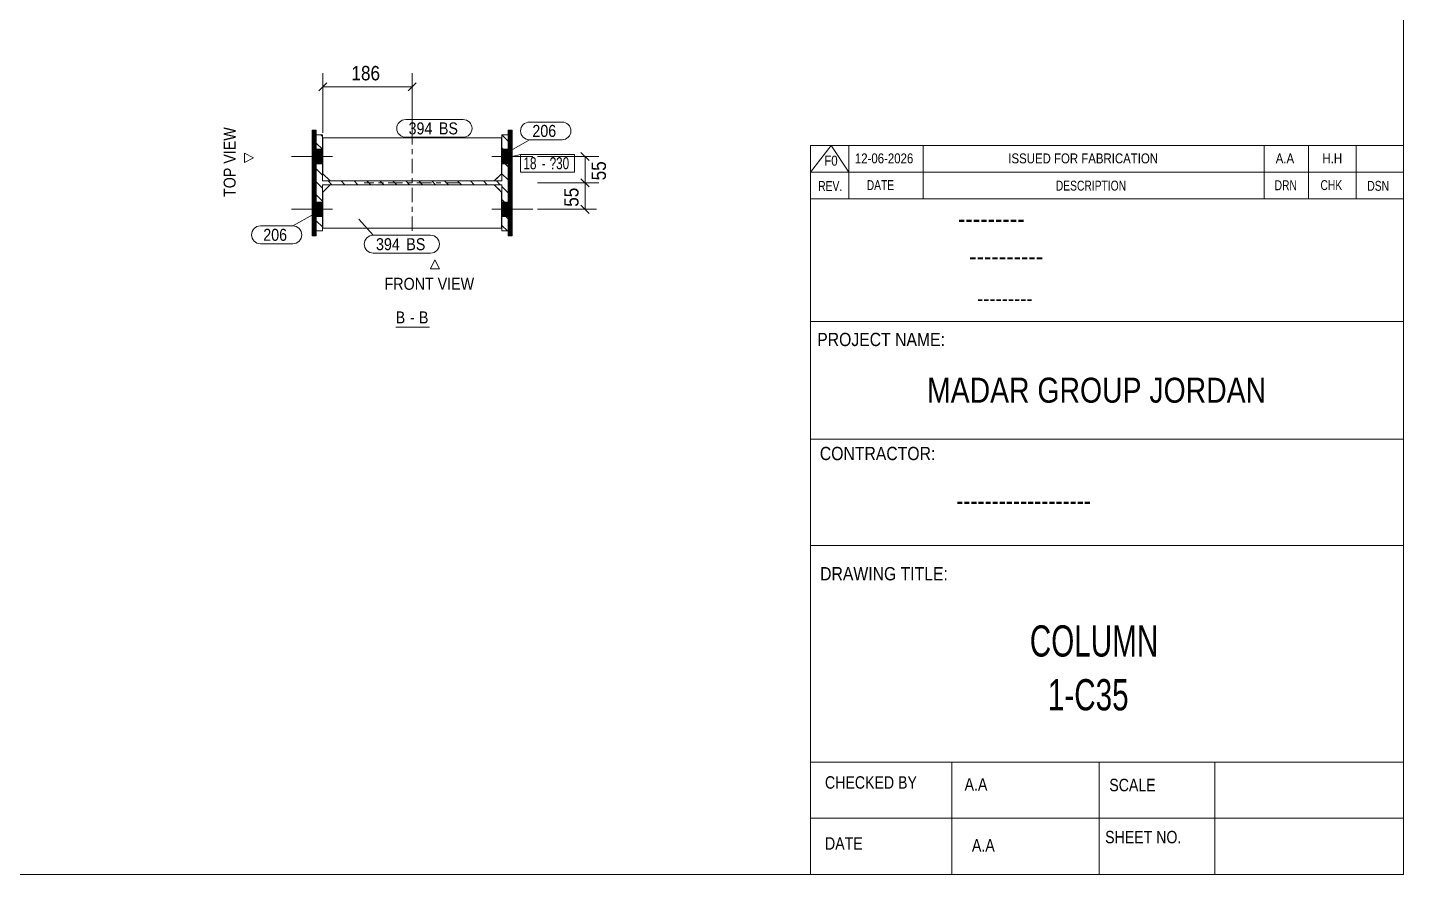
# Model space of a CAD drawing. Header units: millimetres. Extents: x 2 to 579, y 1 to 405.
# Drawn here: x 292.5 to 579, y 5 to 181.3 of the extents above; entities that cross this region are included whole.
import ezdxf

# ---------------------------------------------------------------- set-up
doc = ezdxf.new("R2010")
doc.units = ezdxf.units.MM
for name, pattern in [('XKITLINE00', [0]), ('XKITLINE01', [4, 1, -1, 1, -1]), ('XKITLINE03', [6, 3, -1, 1, -1])]:
    doc.linetypes.add(name, pattern=pattern)
for name, color, linetype, lineweight in [('Bolt', 3, 'Continuous', 0), ('BoltMark', 7, 'Continuous', 0), ('Dimensions', 7, 'Continuous', 0), ('DrawingSheet', 5, 'Continuous', 0), ('OtherObjectType', 7, 'Continuous', 0), ('Part', 2, 'Continuous', 0), ('PartMark', 7, 'Continuous', 0)]:
    doc.layers.add(name, color=color, linetype=linetype, lineweight=lineweight)
doc.styles.add('@ARIAL_UNICODE_MS_BOLD', font='ARIAL.TTF')
doc.styles.add('ARIAL', font='ARIAL.TTF')
doc.styles.add('ARIAL_NARROW', font='ARIALN.TTF')
doc.styles.add('COMIC_SANS_MS_BOLD', font='COMICBD.TTF')
doc.styles.add('SWIS721_EX_BT', font='ARIAL.TTF')
doc.styles.add('SWISSE', font='ARIAL.TTF')

# ---------------------------------------------------------------- blocks, each defined once
blk = doc.blocks.new('*A5')
at = {"layer": 'Part', "color": 7, "linetype": 'XKITLINE00', "lineweight": 0}
for p, q in [((353.88, 158.68), (353.57, 158.99)), ((392.58, 157.69), (391.28, 158.99)), ((353.88, 155.98), (352.58, 157.28)), ((392.58, 155), (391.28, 156.3)), ((353.88, 153.29), (352.58, 154.59)), ((353.88, 150.59), (352.58, 151.89)), ((392.58, 152.3), (391.28, 153.6)), ((353.88, 147.9), (352.58, 149.2)), ((355.88, 148.59), (355.08, 149.39)), ((358.58, 148.59), (357.78, 149.39)), ((361.27, 148.59), (360.47, 149.39)), ((363.97, 148.59), (363.17, 149.39)), ((366.66, 148.59), (365.86, 149.39)), ((369.35, 148.59), (368.55, 149.39)), ((372.05, 148.59), (371.25, 149.39)), ((374.74, 148.59), (373.94, 149.39)), ((377.44, 148.59), (376.64, 149.39)), ((380.13, 148.59), (379.33, 149.39)), ((382.82, 148.59), (382.02, 149.39)), ((385.52, 148.59), (384.72, 149.39)), ((388.21, 148.59), (387.41, 149.39)), ((390.91, 148.59), (390.11, 149.39)), ((392.58, 149.61), (391.28, 150.91)), ((353.88, 145.21), (352.58, 146.51)), ((392.58, 146.92), (391.28, 148.22)), ((353.88, 142.51), (352.58, 143.81)), ((392.58, 144.22), (391.28, 145.52)), ((353.88, 139.82), (352.58, 141.12)), ((392.58, 141.53), (391.28, 142.83)), ((392.42, 138.99), (391.28, 140.13))]:
    blk.add_line(p, q, dxfattribs=at)
blk = doc.blocks.new('*A6')
at = {"layer": 'Part', "color": 7, "linetype": 'XKITLINE00', "lineweight": 0}
for p, q in [((392.58, 159.99), (392.58, 159.99)), ((392.58, 159.99), (392.58, 159.99)), ((392.64, 159.94), (392.58, 159.89)), ((392.69, 159.89), (392.58, 159.78)), ((392.74, 159.83), (392.58, 159.67)), ((392.8, 159.78), (392.58, 159.56)), ((392.85, 159.72), (392.58, 159.45)), ((392.91, 159.67), (392.58, 159.35)), ((392.96, 159.62), (392.58, 159.24)), ((393.01, 159.56), (392.58, 159.13)), ((393.07, 159.51), (392.58, 159.02)), ((393.12, 159.45), (392.58, 158.92)), ((393.18, 159.4), (392.58, 158.81)), ((393.23, 159.35), (392.58, 158.7)), ((393.28, 159.29), (392.58, 158.59)), ((393.34, 159.24), (392.58, 158.48)), ((393.38, 159.18), (392.58, 158.38)), ((393.38, 159.07), (392.58, 158.27)), ((393.38, 158.96), (392.58, 158.16)), ((393.38, 158.85), (392.58, 158.05)), ((393.38, 158.75), (392.58, 157.95)), ((393.38, 158.64), (392.58, 157.84)), ((393.38, 158.53), (392.58, 157.73)), ((393.38, 158.42), (392.58, 157.62)), ((393.38, 158.31), (392.58, 157.51)), ((393.38, 158.21), (392.58, 157.41)), ((393.38, 158.1), (392.58, 157.3)), ((393.38, 157.99), (392.58, 157.19)), ((393.38, 157.88), (392.58, 157.08)), ((393.38, 157.78), (392.58, 156.98)), ((393.38, 157.67), (392.58, 156.87)), ((392.69, 159.99), (392.64, 159.94)), ((392.8, 159.99), (392.69, 159.89)), ((392.91, 159.99), (392.74, 159.83)), ((393.01, 159.99), (392.8, 159.78)), ((393.12, 159.99), (392.85, 159.72)), ((393.23, 159.99), (392.91, 159.67)), ((393.34, 159.99), (392.96, 159.62)), ((393.38, 159.93), (393.01, 159.56)), ((393.38, 159.82), (393.07, 159.51)), ((393.38, 159.72), (393.12, 159.45)), ((393.38, 159.61), (393.18, 159.4)), ((393.38, 159.5), (393.23, 159.35)), ((393.38, 159.39), (393.28, 159.29)), ((393.38, 159.28), (393.34, 159.24)), ((393.38, 157.56), (392.58, 156.76)), ((393.38, 157.45), (392.58, 156.65)), ((393.38, 157.34), (392.58, 156.54)), ((393.38, 157.24), (392.58, 156.44)), ((393.38, 157.13), (392.58, 156.33)), ((393.38, 157.02), (392.58, 156.22)), ((393.38, 156.91), (392.58, 156.11)), ((393.38, 156.81), (392.58, 156.01)), ((393.38, 156.7), (392.58, 155.9)), ((393.38, 156.59), (392.58, 155.79)), ((393.38, 156.48), (392.58, 155.68)), ((393.38, 156.37), (392.58, 155.57)), ((393.38, 156.27), (392.58, 155.47)), ((393.38, 156.16), (392.58, 155.36)), ((393.38, 156.05), (392.58, 155.25)), ((393.38, 155.94), (392.58, 155.14)), ((393.38, 155.84), (392.58, 155.04)), ((393.38, 155.73), (392.58, 154.93)), ((393.38, 155.62), (392.58, 154.82)), ((393.38, 155.51), (392.58, 154.71)), ((393.38, 155.4), (392.58, 154.6)), ((393.38, 155.3), (392.58, 154.5)), ((393.38, 155.19), (392.58, 154.39)), ((393.38, 155.08), (392.58, 154.28)), ((393.38, 154.97), (392.58, 154.17)), ((393.38, 154.87), (392.58, 154.07)), ((393.38, 154.76), (392.58, 153.96)), ((393.38, 154.65), (392.58, 153.85)), ((393.38, 154.54), (392.58, 153.74)), ((393.38, 154.44), (392.58, 153.64)), ((393.38, 154.33), (392.58, 153.53)), ((393.38, 154.22), (392.58, 153.42)), ((393.38, 154.11), (392.58, 153.31)), ((393.38, 154), (392.58, 153.2)), ((393.38, 153.9), (392.58, 153.1)), ((393.38, 153.79), (392.58, 152.99)), ((393.38, 153.68), (392.58, 152.88)), ((393.38, 153.57), (392.58, 152.77)), ((393.38, 153.47), (392.58, 152.67)), ((393.38, 153.36), (392.58, 152.56)), ((393.38, 153.25), (392.58, 152.45)), ((393.38, 153.14), (392.58, 152.34)), ((393.38, 153.03), (392.58, 152.23)), ((393.38, 152.93), (392.58, 152.13)), ((393.38, 152.82), (392.58, 152.02)), ((393.38, 152.71), (392.58, 151.91)), ((393.38, 152.6), (392.58, 151.8)), ((393.38, 152.5), (392.58, 151.7)), ((393.38, 152.39), (392.58, 151.59)), ((393.38, 152.28), (392.58, 151.48)), ((393.38, 152.17), (392.58, 151.37)), ((393.38, 152.06), (392.58, 151.26)), ((393.38, 151.96), (392.58, 151.16)), ((393.38, 151.85), (392.58, 151.05)), ((393.38, 151.74), (392.58, 150.94)), ((393.38, 151.63), (392.58, 150.83)), ((393.38, 151.53), (392.58, 150.73)), ((393.38, 151.42), (392.58, 150.62)), ((393.38, 151.31), (392.58, 150.51)), ((393.38, 151.2), (392.58, 150.4)), ((393.38, 151.09), (392.58, 150.29)), ((393.38, 150.99), (392.58, 150.19)), ((393.38, 150.88), (392.58, 150.08)), ((393.38, 150.77), (392.58, 149.97)), ((393.38, 150.66), (392.58, 149.86)), ((393.38, 150.56), (392.58, 149.76)), ((393.38, 150.45), (392.58, 149.65)), ((393.38, 150.34), (392.58, 149.54)), ((393.38, 150.23), (392.58, 149.43)), ((393.38, 150.12), (392.58, 149.32)), ((393.38, 150.02), (392.58, 149.22)), ((393.38, 149.91), (392.58, 149.11)), ((393.38, 149.8), (392.58, 149)), ((393.38, 149.69), (392.58, 148.89)), ((393.38, 149.59), (392.58, 148.79)), ((393.38, 149.48), (392.58, 148.68)), ((393.38, 149.37), (392.58, 148.57)), ((393.38, 149.26), (392.58, 148.46)), ((393.38, 149.15), (392.58, 148.35)), ((393.38, 149.05), (392.58, 148.25)), ((393.38, 148.94), (392.58, 148.14)), ((393.38, 148.83), (392.58, 148.03)), ((393.38, 148.72), (392.58, 147.92)), ((393.38, 148.62), (392.58, 147.82)), ((393.38, 148.51), (392.58, 147.71)), ((393.38, 148.4), (392.58, 147.6)), ((393.38, 148.29), (392.58, 147.49)), ((393.38, 148.18), (392.58, 147.38)), ((393.38, 148.08), (392.58, 147.28)), ((393.38, 147.97), (392.58, 147.17)), ((393.38, 147.86), (392.58, 147.06)), ((393.38, 147.75), (392.58, 146.95)), ((393.38, 147.65), (392.58, 146.85)), ((393.38, 147.54), (392.58, 146.74)), ((393.38, 147.43), (392.58, 146.63)), ((393.38, 147.32), (392.58, 146.52)), ((393.38, 147.21), (392.58, 146.41)), ((393.38, 147.11), (392.58, 146.31)), ((393.38, 147), (392.58, 146.2)), ((393.38, 146.89), (392.58, 146.09)), ((393.38, 146.78), (392.58, 145.98)), ((393.38, 146.68), (392.58, 145.88)), ((393.38, 146.57), (392.58, 145.77)), ((393.38, 146.46), (392.58, 145.66)), ((393.38, 146.35), (392.58, 145.55)), ((393.38, 146.25), (392.58, 145.45)), ((393.38, 146.14), (392.58, 145.34)), ((393.38, 146.03), (392.58, 145.23)), ((393.38, 145.92), (392.58, 145.12)), ((393.38, 145.81), (392.58, 145.01)), ((393.38, 145.71), (392.58, 144.91)), ((393.38, 145.6), (392.58, 144.8)), ((393.38, 145.49), (392.58, 144.69)), ((393.38, 145.38), (392.58, 144.58)), ((393.38, 145.28), (392.58, 144.48)), ((393.38, 145.17), (392.58, 144.37)), ((393.38, 145.06), (392.58, 144.26)), ((393.38, 144.95), (392.58, 144.15)), ((393.38, 144.84), (392.58, 144.04)), ((393.38, 144.74), (392.58, 143.94)), ((393.38, 144.63), (392.58, 143.83)), ((393.38, 144.52), (392.58, 143.72)), ((393.38, 144.41), (392.58, 143.61)), ((393.38, 144.31), (392.58, 143.51)), ((393.38, 144.2), (392.58, 143.4)), ((393.38, 144.09), (392.58, 143.29)), ((393.38, 143.98), (392.58, 143.18)), ((393.38, 143.87), (392.58, 143.07)), ((393.38, 143.77), (392.58, 142.97)), ((393.38, 143.66), (392.58, 142.86)), ((393.38, 143.55), (392.58, 142.75)), ((393.38, 143.44), (392.58, 142.64)), ((393.38, 143.34), (392.58, 142.54)), ((393.38, 143.23), (392.58, 142.43)), ((393.38, 143.12), (392.58, 142.32)), ((393.38, 143.01), (392.58, 142.21)), ((393.38, 142.9), (392.58, 142.1)), ((393.38, 142.8), (392.58, 142)), ((393.38, 142.69), (392.58, 141.89)), ((393.38, 142.58), (392.58, 141.78)), ((393.38, 142.47), (392.58, 141.67)), ((393.38, 142.37), (392.58, 141.57)), ((393.38, 142.26), (392.58, 141.46)), ((393.38, 142.15), (392.58, 141.35)), ((393.38, 142.04), (392.58, 141.24)), ((393.38, 141.93), (392.58, 141.13)), ((393.38, 141.83), (392.58, 141.03)), ((393.38, 141.72), (392.58, 140.92)), ((393.38, 141.61), (392.58, 140.81)), ((393.38, 141.5), (392.58, 140.7)), ((393.38, 141.4), (392.58, 140.6)), ((393.38, 141.29), (392.58, 140.49)), ((393.38, 141.18), (392.58, 140.38)), ((393.38, 141.07), (392.58, 140.27)), ((393.38, 140.96), (392.58, 140.16)), ((393.38, 140.86), (392.58, 140.06)), ((393.38, 140.75), (392.58, 139.95)), ((393.38, 140.64), (392.58, 139.84)), ((393.38, 140.53), (392.58, 139.73)), ((393.38, 140.43), (392.58, 139.63)), ((393.38, 140.32), (392.58, 139.52)), ((393.38, 140.21), (392.58, 139.41)), ((393.38, 140.1), (392.58, 139.3)), ((393.38, 139.99), (392.58, 139.19)), ((393.38, 139.89), (392.58, 139.09)), ((393.38, 139.78), (392.58, 138.98)), ((393.38, 139.67), (392.58, 138.87)), ((393.38, 139.56), (392.58, 138.76)), ((393.38, 139.46), (392.58, 138.66)), ((393.38, 139.35), (392.58, 138.55)), ((393.38, 139.24), (392.58, 138.44)), ((393.38, 139.13), (392.58, 138.33)), ((393.38, 139.02), (392.58, 138.22)), ((393.38, 138.92), (392.58, 138.12)), ((393.38, 138.81), (392.59, 138.01)), ((393.38, 138.7), (392.67, 137.99)), ((393.38, 138.59), (392.78, 137.99)), ((393.38, 138.49), (392.89, 137.99)), ((393.38, 138.38), (393, 137.99)), ((393.38, 138.27), (393.11, 137.99)), ((393.38, 138.16), (393.21, 137.99)), ((393.38, 138.06), (393.38, 138.06))]:
    blk.add_line(p, q, dxfattribs=at)
blk = doc.blocks.new('*A7')
at = {"layer": 'Part', "color": 7, "linetype": 'XKITLINE00', "lineweight": 0}
for p, q in [((351.84, 159.94), (351.78, 159.89)), ((351.89, 159.89), (351.78, 159.78)), ((351.94, 159.83), (351.78, 159.67)), ((352, 159.78), (351.78, 159.56)), ((352.05, 159.72), (351.78, 159.45)), ((352.11, 159.67), (351.78, 159.35)), ((352.16, 159.62), (351.78, 159.24)), ((352.21, 159.56), (351.78, 159.13)), ((352.27, 159.51), (351.78, 159.02)), ((352.32, 159.45), (351.78, 158.92)), ((352.38, 159.4), (351.78, 158.81)), ((352.43, 159.35), (351.78, 158.7)), ((352.48, 159.29), (351.78, 158.59)), ((352.54, 159.24), (351.78, 158.48)), ((352.58, 159.18), (351.78, 158.38)), ((352.58, 159.07), (351.78, 158.27)), ((352.58, 158.96), (351.78, 158.16)), ((352.58, 158.85), (351.78, 158.05)), ((352.58, 158.75), (351.78, 157.95)), ((352.58, 158.64), (351.78, 157.84)), ((352.58, 158.53), (351.78, 157.73)), ((352.58, 158.42), (351.78, 157.62)), ((352.58, 158.31), (351.78, 157.51)), ((352.58, 158.21), (351.78, 157.41)), ((352.58, 158.1), (351.78, 157.3)), ((352.58, 157.99), (351.78, 157.19)), ((352.58, 157.88), (351.78, 157.08)), ((352.58, 157.78), (351.78, 156.98)), ((352.58, 157.67), (351.78, 156.87)), ((351.89, 159.99), (351.84, 159.94)), ((352, 159.99), (351.89, 159.89)), ((352.11, 159.99), (351.94, 159.83)), ((352.21, 159.99), (352, 159.78)), ((352.32, 159.99), (352.05, 159.72)), ((352.43, 159.99), (352.11, 159.67)), ((352.54, 159.99), (352.16, 159.62)), ((352.58, 159.93), (352.21, 159.56)), ((352.58, 159.82), (352.27, 159.51)), ((352.58, 159.72), (352.32, 159.45)), ((352.58, 159.61), (352.38, 159.4)), ((352.58, 159.5), (352.43, 159.35)), ((352.58, 159.39), (352.48, 159.29)), ((352.58, 159.28), (352.54, 159.24)), ((352.58, 157.56), (351.78, 156.76)), ((352.58, 157.45), (351.78, 156.65)), ((352.58, 157.34), (351.78, 156.54)), ((352.58, 157.24), (351.78, 156.44)), ((352.58, 157.13), (351.78, 156.33)), ((352.58, 157.02), (351.78, 156.22)), ((352.58, 156.91), (351.78, 156.11)), ((352.58, 156.81), (351.78, 156.01)), ((352.58, 156.7), (351.78, 155.9)), ((352.58, 156.59), (351.78, 155.79)), ((352.58, 156.48), (351.78, 155.68)), ((352.58, 156.37), (351.78, 155.57)), ((352.58, 156.27), (351.78, 155.47)), ((352.58, 156.16), (351.78, 155.36)), ((352.58, 156.05), (351.78, 155.25)), ((352.58, 155.94), (351.78, 155.14)), ((352.58, 155.84), (351.78, 155.04)), ((352.58, 155.73), (351.78, 154.93)), ((352.58, 155.62), (351.78, 154.82)), ((352.58, 155.51), (351.78, 154.71)), ((352.58, 155.4), (351.78, 154.6)), ((352.58, 155.3), (351.78, 154.5)), ((352.58, 155.19), (351.78, 154.39)), ((352.58, 155.08), (351.78, 154.28)), ((352.58, 154.97), (351.78, 154.17)), ((352.58, 154.87), (351.78, 154.07)), ((352.58, 154.76), (351.78, 153.96)), ((352.58, 154.65), (351.78, 153.85)), ((352.58, 154.54), (351.78, 153.74)), ((352.58, 154.44), (351.78, 153.64)), ((352.58, 154.33), (351.78, 153.53)), ((352.58, 154.22), (351.78, 153.42)), ((352.58, 154.11), (351.78, 153.31)), ((352.58, 154), (351.78, 153.2)), ((352.58, 153.9), (351.78, 153.1)), ((352.58, 153.79), (351.78, 152.99)), ((352.58, 153.68), (351.78, 152.88)), ((352.58, 153.57), (351.78, 152.77)), ((352.58, 153.47), (351.78, 152.67)), ((352.58, 153.36), (351.78, 152.56)), ((352.58, 153.25), (351.78, 152.45)), ((352.58, 153.14), (351.78, 152.34)), ((352.58, 153.03), (351.78, 152.23)), ((352.58, 152.93), (351.78, 152.13)), ((352.58, 152.82), (351.78, 152.02)), ((352.58, 152.71), (351.78, 151.91)), ((352.58, 152.6), (351.78, 151.8)), ((352.58, 152.5), (351.78, 151.7)), ((352.58, 152.39), (351.78, 151.59)), ((352.58, 152.28), (351.78, 151.48)), ((352.58, 152.17), (351.78, 151.37)), ((352.58, 152.06), (351.78, 151.26)), ((352.58, 151.96), (351.78, 151.16)), ((352.58, 151.85), (351.78, 151.05)), ((352.58, 151.74), (351.78, 150.94)), ((352.58, 151.63), (351.78, 150.83)), ((352.58, 151.53), (351.78, 150.73)), ((352.58, 151.42), (351.78, 150.62)), ((352.58, 151.31), (351.78, 150.51)), ((352.58, 151.2), (351.78, 150.4)), ((352.58, 151.09), (351.78, 150.29)), ((352.58, 150.99), (351.78, 150.19)), ((352.58, 150.88), (351.78, 150.08)), ((352.58, 150.77), (351.78, 149.97)), ((352.58, 150.66), (351.78, 149.86)), ((352.58, 150.56), (351.78, 149.76)), ((352.58, 150.45), (351.78, 149.65)), ((352.58, 150.34), (351.78, 149.54)), ((352.58, 150.23), (351.78, 149.43)), ((352.58, 150.12), (351.78, 149.32)), ((352.58, 150.02), (351.78, 149.22)), ((352.58, 149.91), (351.78, 149.11)), ((352.58, 149.8), (351.78, 149)), ((352.58, 149.69), (351.78, 148.89)), ((352.58, 149.59), (351.78, 148.79)), ((352.58, 149.48), (351.78, 148.68)), ((352.58, 149.37), (351.78, 148.57)), ((352.58, 149.26), (351.78, 148.46)), ((352.58, 149.15), (351.78, 148.35)), ((352.58, 149.05), (351.78, 148.25)), ((352.58, 148.94), (351.78, 148.14)), ((352.58, 148.83), (351.78, 148.03)), ((352.58, 148.72), (351.78, 147.92)), ((352.58, 148.62), (351.78, 147.82)), ((352.58, 148.51), (351.78, 147.71)), ((352.58, 148.4), (351.78, 147.6)), ((352.58, 148.29), (351.78, 147.49)), ((352.58, 148.18), (351.78, 147.38)), ((352.58, 148.08), (351.78, 147.28)), ((352.58, 147.97), (351.78, 147.17)), ((352.58, 147.86), (351.78, 147.06)), ((352.58, 147.75), (351.78, 146.95)), ((352.58, 147.65), (351.78, 146.85)), ((352.58, 147.54), (351.78, 146.74)), ((352.58, 147.43), (351.78, 146.63)), ((352.58, 147.32), (351.78, 146.52)), ((352.58, 147.21), (351.78, 146.41)), ((352.58, 147.11), (351.78, 146.31)), ((352.58, 147), (351.78, 146.2)), ((352.58, 146.89), (351.78, 146.09)), ((352.58, 146.78), (351.78, 145.98)), ((352.58, 146.68), (351.78, 145.88)), ((352.58, 146.57), (351.78, 145.77)), ((352.58, 146.46), (351.78, 145.66)), ((352.58, 146.35), (351.78, 145.55)), ((352.58, 146.25), (351.78, 145.45)), ((352.58, 146.14), (351.78, 145.34)), ((352.58, 146.03), (351.78, 145.23)), ((352.58, 145.92), (351.78, 145.12)), ((352.58, 145.81), (351.78, 145.01)), ((352.58, 145.71), (351.78, 144.91)), ((352.58, 145.6), (351.78, 144.8)), ((352.58, 145.49), (351.78, 144.69)), ((352.58, 145.38), (351.78, 144.58)), ((352.58, 145.28), (351.78, 144.48)), ((352.58, 145.17), (351.78, 144.37)), ((352.58, 145.06), (351.78, 144.26)), ((352.58, 144.95), (351.78, 144.15)), ((352.58, 144.84), (351.78, 144.04)), ((352.58, 144.74), (351.78, 143.94)), ((352.58, 144.63), (351.78, 143.83)), ((352.58, 144.52), (351.78, 143.72)), ((352.58, 144.41), (351.78, 143.61)), ((352.58, 144.31), (351.78, 143.51)), ((352.58, 144.2), (351.78, 143.4)), ((352.58, 144.09), (351.78, 143.29)), ((352.58, 143.98), (351.78, 143.18)), ((352.58, 143.87), (351.78, 143.07)), ((352.58, 143.77), (351.78, 142.97)), ((352.58, 143.66), (351.78, 142.86)), ((352.58, 143.55), (351.78, 142.75)), ((352.58, 143.44), (351.78, 142.64)), ((352.58, 143.34), (351.78, 142.54)), ((352.58, 143.23), (351.78, 142.43)), ((352.58, 143.12), (351.78, 142.32)), ((352.58, 143.01), (351.78, 142.21)), ((352.58, 142.9), (351.78, 142.1)), ((352.58, 142.8), (351.78, 142)), ((352.58, 142.69), (351.78, 141.89)), ((352.58, 142.58), (351.78, 141.78)), ((352.58, 142.47), (351.78, 141.67)), ((352.58, 142.37), (351.78, 141.57)), ((352.58, 142.26), (351.78, 141.46)), ((352.58, 142.15), (351.78, 141.35)), ((352.58, 142.04), (351.78, 141.24)), ((352.58, 141.93), (351.78, 141.13)), ((352.58, 141.83), (351.78, 141.03)), ((352.58, 141.72), (351.78, 140.92)), ((352.58, 141.61), (351.78, 140.81)), ((352.58, 141.5), (351.78, 140.7)), ((352.58, 141.4), (351.78, 140.6)), ((352.58, 141.29), (351.78, 140.49)), ((352.58, 141.18), (351.78, 140.38)), ((352.58, 141.07), (351.78, 140.27)), ((352.58, 140.96), (351.78, 140.16)), ((352.58, 140.86), (351.78, 140.06)), ((352.58, 140.75), (351.78, 139.95)), ((352.58, 140.64), (351.78, 139.84)), ((352.58, 140.53), (351.78, 139.73)), ((352.58, 140.43), (351.78, 139.63)), ((352.58, 140.32), (351.78, 139.52)), ((352.58, 140.21), (351.78, 139.41)), ((352.58, 140.1), (351.78, 139.3)), ((352.58, 139.99), (351.78, 139.19)), ((352.58, 139.89), (351.78, 139.09)), ((352.58, 139.78), (351.78, 138.98)), ((352.58, 139.67), (351.78, 138.87)), ((352.58, 139.56), (351.78, 138.76)), ((352.58, 139.46), (351.78, 138.66)), ((352.58, 139.35), (351.78, 138.55)), ((352.58, 139.24), (351.78, 138.44)), ((352.58, 139.13), (351.78, 138.33)), ((352.58, 139.02), (351.78, 138.22)), ((352.58, 138.92), (351.78, 138.12)), ((352.58, 138.81), (351.79, 138.01)), ((352.58, 138.7), (351.87, 137.99)), ((352.58, 138.59), (351.98, 137.99)), ((352.58, 138.49), (352.09, 137.99)), ((352.58, 138.38), (352.2, 137.99)), ((352.58, 138.27), (352.31, 137.99)), ((352.58, 138.16), (352.41, 137.99)), ((352.58, 138.06), (352.58, 138.06))]:
    blk.add_line(p, q, dxfattribs=at)
blk = doc.blocks.new('*A54')
at = {"layer": 'Bolt'}
for points in [[(391.28, 155.99), (392.58, 155.99), (392.58, 152.99), (391.28, 152.99)], [(391.28, 155.99), (392.58, 155.99), (392.58, 152.99), (391.28, 152.99)], [(391.28, 155.99), (392.58, 155.99), (392.58, 152.99), (391.28, 152.99)], [(392.58, 155.99), (393.38, 155.99), (393.38, 152.99), (392.58, 152.99)], [(392.58, 155.99), (393.38, 155.99), (393.38, 152.99), (392.58, 152.99)], [(392.58, 155.99), (393.38, 155.99), (393.38, 152.99), (392.58, 152.99)], [(391.28, 144.99), (392.58, 144.99), (392.58, 141.99), (391.28, 141.99)], [(391.28, 144.99), (392.58, 144.99), (392.58, 141.99), (391.28, 141.99)], [(391.28, 144.99), (392.58, 144.99), (392.58, 141.99), (391.28, 141.99)], [(392.58, 144.99), (393.38, 144.99), (393.38, 141.99), (392.58, 141.99)], [(392.58, 144.99), (393.38, 144.99), (393.38, 141.99), (392.58, 141.99)], [(392.58, 144.99), (393.38, 144.99), (393.38, 141.99), (392.58, 141.99)]]:
    blk.add_hatch(color=3, dxfattribs=at).paths.add_polyline_path(points, flags=17)
at = {"layer": 'Bolt', "color": 3, "linetype": 'XKITLINE00', "lineweight": 0}
for p, q in [((391.28, 155.99), (392.58, 155.99)), ((391.28, 155.99), (392.58, 155.99)), ((391.28, 155.99), (392.58, 155.99)), ((392.58, 155.99), (393.38, 155.99)), ((392.58, 155.99), (393.38, 155.99)), ((392.58, 155.99), (393.38, 155.99)), ((389.18, 154.49), (397.68, 154.49)), ((389.18, 154.49), (397.68, 154.49)), ((389.18, 154.49), (397.68, 154.49)), ((391.28, 152.99), (392.58, 152.99)), ((391.28, 152.99), (392.58, 152.99)), ((391.28, 152.99), (392.58, 152.99)), ((392.58, 152.99), (393.38, 152.99)), ((392.58, 152.99), (393.38, 152.99)), ((392.58, 152.99), (393.38, 152.99)), ((389.18, 143.49), (397.68, 143.49)), ((389.18, 143.49), (397.68, 143.49)), ((389.18, 143.49), (397.68, 143.49)), ((391.28, 144.99), (392.58, 144.99)), ((391.28, 144.99), (392.58, 144.99)), ((391.28, 144.99), (392.58, 144.99)), ((392.58, 144.99), (393.38, 144.99)), ((392.58, 144.99), (393.38, 144.99)), ((392.58, 144.99), (393.38, 144.99)), ((391.28, 141.99), (392.58, 141.99)), ((391.28, 141.99), (392.58, 141.99)), ((391.28, 141.99), (392.58, 141.99)), ((392.58, 141.99), (393.38, 141.99)), ((392.58, 141.99), (393.38, 141.99)), ((392.58, 141.99), (393.38, 141.99))]:
    blk.add_line(p, q, dxfattribs=at)
blk = doc.blocks.new('*A55')
at = {"layer": 'Bolt'}
for points in [[(352.58, 152.99), (351.78, 152.99), (351.78, 155.99), (352.58, 155.99)], [(352.58, 152.99), (351.78, 152.99), (351.78, 155.99), (352.58, 155.99)], [(352.58, 152.99), (351.78, 152.99), (351.78, 155.99), (352.58, 155.99)], [(353.88, 152.99), (352.58, 152.99), (352.58, 155.99), (353.88, 155.99)], [(353.88, 152.99), (352.58, 152.99), (352.58, 155.99), (353.88, 155.99)], [(353.88, 152.99), (352.58, 152.99), (352.58, 155.99), (353.88, 155.99)], [(352.58, 141.99), (351.78, 141.99), (351.78, 144.99), (352.58, 144.99)], [(352.58, 141.99), (351.78, 141.99), (351.78, 144.99), (352.58, 144.99)], [(352.58, 141.99), (351.78, 141.99), (351.78, 144.99), (352.58, 144.99)], [(353.88, 141.99), (352.58, 141.99), (352.58, 144.99), (353.88, 144.99)], [(353.88, 141.99), (352.58, 141.99), (352.58, 144.99), (353.88, 144.99)], [(353.88, 141.99), (352.58, 141.99), (352.58, 144.99), (353.88, 144.99)]]:
    blk.add_hatch(color=3, dxfattribs=at).paths.add_polyline_path(points, flags=17)
at = {"layer": 'Bolt', "color": 3, "linetype": 'XKITLINE00', "lineweight": 0}
for p, q in [((352.58, 155.99), (351.78, 155.99)), ((352.58, 155.99), (351.78, 155.99)), ((352.58, 155.99), (351.78, 155.99)), ((353.88, 155.99), (352.58, 155.99)), ((353.88, 155.99), (352.58, 155.99)), ((353.88, 155.99), (352.58, 155.99)), ((355.98, 154.49), (347.48, 154.49)), ((355.98, 154.49), (347.48, 154.49)), ((355.98, 154.49), (347.48, 154.49)), ((352.58, 152.99), (351.78, 152.99)), ((352.58, 152.99), (351.78, 152.99)), ((352.58, 152.99), (351.78, 152.99)), ((353.88, 152.99), (352.58, 152.99)), ((353.88, 152.99), (352.58, 152.99)), ((353.88, 152.99), (352.58, 152.99)), ((355.98, 143.49), (347.48, 143.49)), ((355.98, 143.49), (347.48, 143.49)), ((355.98, 143.49), (347.48, 143.49)), ((352.58, 144.99), (351.78, 144.99)), ((352.58, 144.99), (351.78, 144.99)), ((352.58, 144.99), (351.78, 144.99)), ((353.88, 144.99), (352.58, 144.99)), ((353.88, 144.99), (352.58, 144.99)), ((353.88, 144.99), (352.58, 144.99)), ((352.58, 141.99), (351.78, 141.99)), ((352.58, 141.99), (351.78, 141.99)), ((352.58, 141.99), (351.78, 141.99)), ((353.88, 141.99), (352.58, 141.99)), ((353.88, 141.99), (352.58, 141.99)), ((353.88, 141.99), (352.58, 141.99))]:
    blk.add_line(p, q, dxfattribs=at)
blk = doc.blocks.new('*A56')
at = {"layer": 'Part', "color": 2, "linetype": 'XKITLINE00', "lineweight": 0}
for p, q in [((352.58, 138.99), (352.58, 158.99)), ((352.58, 158.99), (353.88, 158.99)), ((353.88, 158.99), (353.88, 149.39)), ((391.28, 158.99), (392.58, 158.99)), ((391.28, 149.39), (391.28, 158.99)), ((392.58, 158.99), (392.58, 138.99)), ((353.88, 149.39), (391.28, 149.39)), ((391.28, 148.59), (353.88, 148.59)), ((353.88, 148.59), (353.88, 138.99)), ((391.28, 138.99), (391.28, 148.59)), ((353.88, 138.99), (352.58, 138.99)), ((392.58, 138.99), (391.28, 138.99))]:
    blk.add_line(p, q, dxfattribs=at)
at = {"layer": 'Part', "color": 7, "linetype": 'XKITLINE03', "lineweight": 0}
for p, q in [((372.58, 138.99), (372.58, 158.99)), ((382.58, 148.99), (362.58, 148.99))]:
    blk.add_line(p, q, dxfattribs=at)
blk = doc.blocks.new('*A57')
at = {"layer": 'Part', "color": 2, "linetype": 'XKITLINE00', "lineweight": 0}
for p, q in [((392.58, 159.99), (393.38, 159.99)), ((392.58, 137.99), (392.58, 159.99)), ((393.38, 159.99), (393.38, 137.99)), ((393.38, 137.99), (392.58, 137.99))]:
    blk.add_line(p, q, dxfattribs=at)
blk = doc.blocks.new('*A58')
at = {"layer": 'Part', "color": 2, "linetype": 'XKITLINE00', "lineweight": 0}
for p, q in [((355.48, 148.59), (353.98, 147.09)), ((353.98, 147.09), (353.98, 139.59)), ((391.18, 147.09), (389.68, 148.59)), ((391.18, 139.59), (391.18, 147.09)), ((353.98, 139.59), (391.18, 139.59))]:
    blk.add_line(p, q, dxfattribs=at)
at = {"layer": 'Part', "color": 7, "linetype": 'XKITLINE01', "lineweight": 0}
blk.add_line((355.48, 148.59), (389.68, 148.59), dxfattribs=at)
blk = doc.blocks.new('*A59')
at = {"layer": 'Part', "color": 2, "linetype": 'XKITLINE00', "lineweight": 0}
for p, q in [((353.98, 158.39), (353.98, 150.89)), ((391.18, 158.39), (353.98, 158.39)), ((391.18, 150.89), (391.18, 158.39)), ((353.98, 150.89), (355.48, 149.39)), ((389.68, 149.39), (391.18, 150.89))]:
    blk.add_line(p, q, dxfattribs=at)
at = {"layer": 'Part', "color": 7, "linetype": 'XKITLINE01', "lineweight": 0}
blk.add_line((355.48, 149.39), (389.68, 149.39), dxfattribs=at)
blk = doc.blocks.new('*A60')
at = {"layer": 'Part', "color": 7, "linetype": 'XKITLINE01', "lineweight": 0}
for p, q in [((355.48, 148.59), (353.98, 147.09)), ((353.98, 147.09), (353.98, 139.59)), ((389.68, 148.59), (355.48, 148.59)), ((391.18, 147.09), (389.68, 148.59)), ((391.18, 139.59), (391.18, 147.09)), ((353.98, 139.59), (391.18, 139.59))]:
    blk.add_line(p, q, dxfattribs=at)
blk = doc.blocks.new('*A61')
at = {"layer": 'Part', "color": 7, "linetype": 'XKITLINE01', "lineweight": 0}
for p, q in [((391.18, 158.39), (353.98, 158.39)), ((353.98, 158.39), (353.98, 150.89)), ((391.18, 150.89), (391.18, 158.39)), ((353.98, 150.89), (355.48, 149.39)), ((355.48, 149.39), (389.68, 149.39)), ((389.68, 149.39), (391.18, 150.89))]:
    blk.add_line(p, q, dxfattribs=at)
blk = doc.blocks.new('*A62')
at = {"layer": 'Part', "color": 2, "linetype": 'XKITLINE00', "lineweight": 0}
for p, q in [((351.78, 159.99), (352.58, 159.99)), ((351.78, 137.99), (351.78, 159.99)), ((352.58, 159.99), (352.58, 137.99)), ((352.58, 137.99), (351.78, 137.99))]:
    blk.add_line(p, q, dxfattribs=at)
blk = doc.blocks.new('*A63')
at = {"layer": 'DrawingSheet', "color": 5, "linetype": 'XKITLINE00', "lineweight": 0}
for p, q in [((579, 5), (579, 405)), ((5, 5), (579, 5))]:
    blk.add_line(p, q, dxfattribs=at)
blk = doc.blocks.new('*A66')
at = {"layer": 'OtherObjectType', "color": 7, "linetype": 'XKITLINE00', "lineweight": 0}
for p, q in [((455.5, 156.76), (579, 156.76)), ((455.5, 151.21), (459.82, 156.76)), ((455.5, 151.21), (455.5, 156.76)), ((459.82, 156.76), (463.53, 151.21)), ((463.53, 151.21), (463.53, 156.76)), ((478.97, 151.21), (478.97, 156.76)), ((549.98, 151.21), (549.98, 156.76)), ((559.24, 151.21), (559.24, 156.76)), ((569.12, 151.21), (569.12, 156.76)), ((579, 151.21), (579, 156.76)), ((455.5, 151.21), (579, 151.21)), ((455.5, 145.65), (455.5, 151.21)), ((459.21, 151.21), (579, 151.21)), ((463.53, 145.65), (463.53, 151.21)), ((478.97, 145.65), (478.97, 151.21)), ((549.98, 145.65), (549.98, 151.21)), ((559.24, 145.65), (559.24, 151.21)), ((569.12, 145.65), (569.12, 151.21)), ((579, 145.65), (579, 151.21))]:
    blk.add_line(p, q, dxfattribs=at)
at = {"layer": 'OtherObjectType', "color": 7, "style": 'ARIAL_NARROW'}
for s, height, width, p in [('12-06-2026', 2.058, 1.008832, (464.76, 153.06)), ('ISSUED FOR FABRICATION', 2.0583, 1.008832, (496.71, 153.06)), ('A.A', 2.058, 1.008832, (552.4, 153.06)), ('H.H', 2.058, 1.008832, (562.13, 153.06)), ('F0', 2.058, 1.008832, (458.4, 152.59)), ('REV.', 2.058, 0.907949, (457.13, 147.31)), ('DATE', 2.058, 0.907949, (467.23, 147.5)), ('DESCRIPTION', 2.0583, 0.907949, (506.61, 147.39)), ('DRN', 2.058, 0.907949, (552.17, 147.47)), ('CHK', 2.058, 0.907949, (561.72, 147.5)), ('DSN', 2.058, 0.907949, (571.47, 147.35))]:
    blk.add_text(s, height=height, dxfattribs=dict(at, width=width)).set_placement(p)
blk = doc.blocks.new('*A68')
at = {"layer": 'OtherObjectType', "color": 2, "linetype": 'XKITLINE00', "lineweight": 0}
for p, q in [((455.5, 145.65), (579, 145.65)), ((455.5, 5), (455.5, 145.64)), ((578.98, 145.64), (579, 5)), ((579, 120.14), (455.5, 120.14)), ((455.5, 95.63), (579, 95.63)), ((579, 73.49), (455.5, 73.49)), ((579, 28.4), (455.5, 28.4)), ((484.94, 28.4), (484.94, 5)), ((515.62, 5), (515.62, 28.4)), ((539.75, 5), (539.75, 28.4)), ((579, 16.7), (455.5, 16.7)), ((579, 5), (455.5, 5))]:
    blk.add_line(p, q, dxfattribs=at)
at = {"layer": 'OtherObjectType', "color": 4, "style": '@ARIAL_UNICODE_MS_BOLD', "width": 0.85}
blk.add_text('---------', height=3.9, dxfattribs=at).set_placement((486.23, 139.59))
at = {"layer": 'OtherObjectType', "color": 7, "style": 'ARIAL', "width": 0.85}
for s, height, p in [('----------', 3.9, (488.56, 131.77)), ('---------', 3.25, (490.21, 123.31))]:
    blk.add_text(s, height=height, dxfattribs=at).set_placement(p)
at = {"layer": 'OtherObjectType', "color": 3, "width": 0.85}
for s, style, p in [('PROJECT NAME:', 'SWIS721_EX_BT', (456.92, 115.01)), ('CONTRACTOR:', 'SWISSE', (457.47, 91.27)), ('DRAWING TITLE:', 'SWIS721_EX_BT', (457.53, 66.24))]:
    blk.add_text(s, height=2.7618, dxfattribs=dict(at, style=style)).set_placement(p)
at = {"layer": 'OtherObjectType', "color": 7, "width": 0.85}
for s, height, p in [('MADAR GROUP JORDAN', 5.2, (479.79, 103.23)), ('CHECKED BY', 2.592, (458.53, 22.86)), ('A.A', 2.592, (487.61, 22.45)), ('SCALE', 2.592, (517.74, 22.33)), ('DATE', 2.592, (458.54, 10.16)), ('A.A', 2.592, (489.14, 9.76)), ('SHEET NO.', 2.592, (516.87, 11.49))]:
    blk.add_text(s, height=height, dxfattribs=at).set_placement(p)
at = {"layer": 'OtherObjectType', "color": 1}
for s, height, style, width, p in [('-------------------', 3.9, 'COMIC_SANS_MS_BOLD', 0.85, (485.87, 80.86)), ('COLUMN', 6.5, 'ARIAL', 0.68, (501.19, 50.37)), ('1-C35', 6.5, 'ARIAL', 0.68, (504.95, 39.17))]:
    blk.add_text(s, height=height, dxfattribs=dict(at, style=style, width=width)).set_placement(p)
blk = doc.blocks.new('*A158')
at = {"layer": 'Dimensions', "color": 7, "linetype": 'XKITLINE00', "lineweight": 0}
for p, q in [((354.83, 169.84), (353.13, 168.14)), ((353.98, 159.39), (353.98, 171.84)), ((373.43, 169.84), (371.73, 168.14)), ((372.58, 159.39), (372.58, 171.84)), ((353.98, 168.99), (372.58, 168.99))]:
    blk.add_line(p, q, dxfattribs=at)
at = {"layer": 'Dimensions', "color": 3}
for p in [(353.98, 168.99), (372.58, 168.99)]:
    blk.add_point(p, dxfattribs=at)
at = {"layer": 'Dimensions', "color": 3, "style": 'ARIAL', "width": 0.85}
blk.add_text('186', height=3, dxfattribs=at).set_placement((359.94, 170.34))
blk = doc.blocks.new('*A159')
at = {"layer": 'Dimensions', "color": 7, "linetype": 'XKITLINE00', "lineweight": 0}
for p, q in [((398.68, 148.99), (410.98, 148.99)), ((407.73, 149.84), (409.43, 148.14)), ((408.58, 143.49), (408.58, 148.99)), ((398.68, 143.49), (410.98, 143.49)), ((407.73, 144.34), (409.43, 142.64))]:
    blk.add_line(p, q, dxfattribs=at)
at = {"layer": 'Dimensions', "color": 3}
for p in [(408.58, 148.99), (408.58, 143.49)]:
    blk.add_point(p, dxfattribs=at)
at = {"layer": 'Dimensions', "color": 3, "style": 'ARIAL', "width": 0.85}
blk.add_text('55', height=3, rotation=90.0002, dxfattribs=at).set_placement((407.23, 144.02))
blk = doc.blocks.new('*A160')
at = {"layer": 'Dimensions', "color": 7, "linetype": 'XKITLINE00', "lineweight": 0}
for p, q in [((407.73, 155.34), (409.43, 153.64)), ((398.68, 154.49), (411.43, 154.49)), ((408.58, 148.99), (408.58, 154.49)), ((398.68, 148.99), (411.43, 148.99)), ((407.73, 149.84), (409.43, 148.14))]:
    blk.add_line(p, q, dxfattribs=at)
at = {"layer": 'Dimensions', "color": 3}
for p in [(408.58, 154.49), (408.58, 148.99)]:
    blk.add_point(p, dxfattribs=at)
at = {"layer": 'Dimensions', "color": 3, "style": 'ARIAL', "width": 0.85}
blk.add_text('55', height=3, rotation=90.0002, dxfattribs=at).set_placement((412.93, 149.52))
blk = doc.blocks.new('*A161')
at = {"layer": 'BoltMark', "color": 7, "linetype": 'XKITLINE00', "lineweight": 0}
for p, q in [((393.43, 154.49), (395.15, 154.93)), ((395.15, 154.93), (406.36, 154.93)), ((395.15, 151.23), (395.15, 154.93)), ((406.36, 151.23), (406.36, 154.93)), ((395.15, 151.23), (406.36, 151.23))]:
    blk.add_line(p, q, dxfattribs=at)
at = {"layer": 'BoltMark', "color": 3, "style": 'ARIAL_NARROW', "width": 0.85}
for s, p in [('18', (395.75, 151.83)), ('-', (399.54, 151.83)), ('?30', (401.2, 151.83))]:
    blk.add_text(s, height=2.5, dxfattribs=at).set_placement(p)
blk = doc.blocks.new('*A162')
at = {"layer": 'PartMark', "color": 7, "linetype": 'XKITLINE00', "lineweight": 0}
for p, q in [((351.97, 142.42), (347.73, 140.03)), ((340.97, 140.03), (347.73, 140.03)), ((340.97, 136.33), (347.73, 136.33))]:
    blk.add_line(p, q, dxfattribs=at)
for centre, start, end in [((340.97, 138.18), 90, 270), ((347.73, 138.18), 270, 90)]:
    blk.add_arc(centre, 1.85, start, end, dxfattribs=at)
at = {"layer": 'PartMark', "color": 3, "style": 'ARIAL', "width": 0.85}
blk.add_text('206', height=2.5, dxfattribs=at).set_placement((341.57, 136.93))
blk = doc.blocks.new('*A163')
at = {"layer": 'PartMark', "color": 7, "linetype": 'XKITLINE00', "lineweight": 0}
for p, q in [((397.01, 161.66), (403.78, 161.66)), ((392.77, 155.56), (397.01, 157.96)), ((397.01, 157.96), (403.78, 157.96))]:
    blk.add_line(p, q, dxfattribs=at)
for centre, start, end in [((397.01, 159.81), 90, 270), ((403.78, 159.81), 270, 90)]:
    blk.add_arc(centre, 1.85, start, end, dxfattribs=at)
at = {"layer": 'PartMark', "color": 3, "style": 'ARIAL', "width": 0.85}
blk.add_text('206', height=2.5, dxfattribs=at).set_placement((397.61, 158.56))
blk = doc.blocks.new('*A164')
at = {"layer": 'PartMark', "color": 7, "linetype": 'XKITLINE00', "lineweight": 0}
for p, q in [((361.45, 141.42), (364.45, 138.08)), ((364.45, 138.08), (376.41, 138.08)), ((364.45, 134.38), (376.41, 134.38))]:
    blk.add_line(p, q, dxfattribs=at)
for centre, start, end in [((364.45, 136.23), 90, 270), ((376.41, 136.23), 270, 90)]:
    blk.add_arc(centre, 1.85, start, end, dxfattribs=at)
at = {"layer": 'PartMark', "color": 3, "style": 'ARIAL', "width": 0.85}
for s, p in [('394', (365.05, 134.98)), ('BS', (371.36, 134.98))]:
    blk.add_text(s, height=2.5, dxfattribs=at).set_placement(p)
blk = doc.blocks.new('*A165')
at = {"layer": 'PartMark', "color": 7, "linetype": 'XKITLINE00', "lineweight": 0}
for p, q in [((371.23, 162.19), (383.19, 162.19)), ((371.23, 158.49), (383.19, 158.49))]:
    blk.add_line(p, q, dxfattribs=at)
for centre, start, end in [((371.23, 160.34), 90, 270), ((383.19, 160.34), 270, 90)]:
    blk.add_arc(centre, 1.85, start, end, dxfattribs=at)
at = {"layer": 'PartMark', "color": 3, "style": 'ARIAL', "width": 0.85}
for s, p in [('394', (371.83, 159.09)), ('BS', (378.15, 159.09))]:
    blk.add_text(s, height=2.5, dxfattribs=at).set_placement(p)
blk = doc.blocks.new('*A166')
at = {"layer": 'OtherObjectType', "color": 7, "linetype": 'XKITLINE00', "lineweight": 0}
for p, q in [((337.69, 153.27), (337.69, 155.15)), ((337.69, 155.15), (339.57, 154.21)), ((339.57, 154.21), (337.69, 153.27)), ((339.57, 154.21), (339.57, 154.21)), ((376.36, 131.1), (377.3, 132.98)), ((377.3, 132.98), (378.24, 131.1)), ((377.3, 132.98), (377.3, 132.98)), ((378.24, 131.1), (376.36, 131.1)), ((369.15, 118.98), (376.2, 118.98))]:
    blk.add_line(p, q, dxfattribs=at)
at = {"layer": 'OtherObjectType', "color": 7, "style": 'ARIAL', "width": 0.85}
blk.add_text('TOP VIEW', height=2.5, rotation=90, dxfattribs=at).set_placement((335.82, 146.06))
for s, p in [('FRONT VIEW', (366.84, 126.73)), ('B', (369.15, 119.73)), ('-', (372.12, 119.73)), ('B', (373.98, 119.73))]:
    blk.add_text(s, height=2.5, dxfattribs=at).set_placement(p)

msp = doc.modelspace()

# ---------------------------------------------------------------- block references
at = {"lineweight": 0}
for name in ['*A63', '*A158', '*A165', '*A163', '*A7', '*A62', '*A5', '*A56', '*A59', '*A61', '*A6', '*A57', '*A55', '*A54', '*A161', '*A160', '*A66', '*A159', '*A58', '*A60', '*A68', '*A162', '*A164']:
    msp.add_blockref(name, (0, 0), dxfattribs=at)
at = {"layer": 'OtherObjectType', "lineweight": 0}
msp.add_blockref('*A166', (0, 0), dxfattribs=at)

doc.saveas('drawing.dxf')
